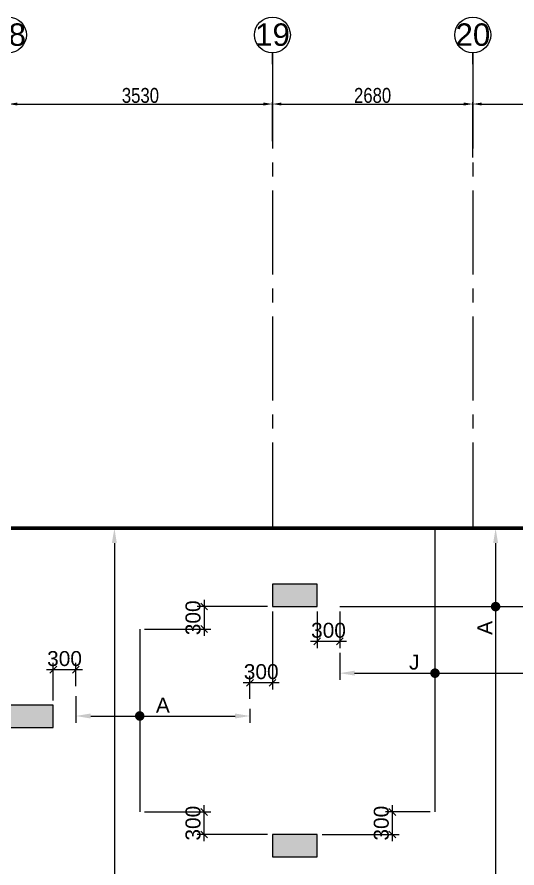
# Model space of a CAD drawing. Header units: millimetres. Extents: x 1123469 to 1752051, y -126924 to 196924.
# Drawn here: x 1589555 to 1596241, y 150644 to 162039 of the extents above; entities that cross this region are included whole.
import ezdxf
from ezdxf.enums import TextEntityAlignment as Align

# ---------------------------------------------------------------- set-up
doc = ezdxf.new("R2010")
doc.units = ezdxf.units.MM
doc.header["$LTSCALE"] = 500
doc.header["$MEASUREMENT"] = 0
doc.header["$PDMODE"] = 34
doc.linetypes.add('CONTINOUS', pattern=[0])
doc.linetypes.add('Site$0$CENTER2', pattern=[1.125, 0.75, -0.125, 0.125, -0.125])
doc.layers.get('Defpoints').update_dxf_attribs({"lineweight": 0})
for name, color, linetype in [('COL. DIM', 3, 'Continuous'), ('GRID', 7, 'Continuous'), ('GRID DIM', 7, 'Continuous'), ('reinf.', 4, 'Continuous'), ('TOWER AREA COLUMN.', 6, 'Continuous')]:
    doc.layers.add(name, color=color, linetype=linetype)
for name, color, linetype, lineweight in [('CUT OUT', 1, 'Continuous', 13), ('dim-M', 1, 'Continuous', 15), ('FOOTING', 1, 'Continuous', 15), ('GRID NO.', 7, 'Continuous', 20), ('TOWER COL HATCH', 253, 'Continuous', 20)]:
    doc.layers.add(name, color=color, linetype=linetype, lineweight=lineweight)
doc.styles.add('3mm', font='arial.ttf')
doc.styles.add('D50', font='arial.ttf', dxfattribs={"width": 0.8})
doc.dimstyles.new('INNER DIM', dxfattribs={"dimtxt": 200, "dimasz": 120, "dimexe": 25, "dimexo": 25, "dimgap": 12, "dimtad": 1, "dimdec": 0, "dimrnd": 5, "dimzin": 0, "dimdsep": 46, "dimtxsty": 'D50', "dimcen": 0.09, "dimdle": 25, "dimclrt": 6, "dimadec": 0, "dimazin": 0, "dimtfac": 1, "dimtdec": 0, "dimtofl": 0, "dimtmove": 1, "dimatfit": 3, "dimfxl": 75, "dimtolj": 1, "dimtzin": 0, "dimarcsym": 0})
doc.dimstyles.new('PARAMVEER', dxfattribs={"dimtxt": 200, "dimasz": 100, "dimexe": 0, "dimexo": 25, "dimgap": 10, "dimtad": 1, "dimdec": 0, "dimrnd": 5, "dimzin": 0, "dimdsep": 46, "dimtxsty": '3mm', "dimblk": 'OBLIQUE', "dimcen": 0.09, "dimdle": 75, "dimclrd": 1, "dimclre": 1, "dimclrt": 3, "dimadec": 0, "dimazin": 0, "dimtfac": 1, "dimtdec": 0, "dimtmove": 1, "dimatfit": 3, "dimfxl": 100, "dimtolj": 1, "dimtzin": 0, "dimlwd": 18, "dimlwe": 5, "dimarcsym": 0})

# ---------------------------------------------------------------- blocks, each defined once
blk = doc.blocks.new('GRID MARK')
at = {"layer": 'GRID NO.', "const_width": 50}
blk.add_lwpolyline([(0, -541), (0, -891)], dxfattribs=at)
at = {"layer": 'GRID NO.'}
blk.add_circle((0, 0), 541, dxfattribs=at)
at = {"layer": 'GRID NO.', "style": 'D50', "width": 0.8}
blk.add_attdef('Y1', text='', height=500, dxfattribs=at).set_placement((-33, -267), align=Align.CENTER)
blk = doc.blocks.new('*D494')
at = {"layer": 'Defpoints', "color": 0, "linetype": 'Continuous', "transparency": 16777216}
for p in [(1592970, 160874), (1589440, 160636), (1592970, 160352)]:
    blk.add_point(p, dxfattribs=at)
at = {"layer": 'GRID DIM', "color": 0, "linetype": 'Continuous', "lineweight": -2, "transparency": 16777216}
for p, q in [((1589440, 160661), (1589440, 160899)), ((1592970, 160377), (1592970, 160899))]:
    blk.add_line(p, q, dxfattribs=at)
at = {"layer": 'GRID DIM', "linetype": 'Continuous', "lineweight": -2, "transparency": 16777216}
blk.add_line((1589560, 160874), (1592850, 160874), dxfattribs=at)
at = {"layer": 'GRID DIM', "linetype": 'Continuous', "transparency": 16777216}
for points in [[(1589560, 160894), (1589560, 160854), (1589440, 160874)], [(1592850, 160894), (1592850, 160854), (1592970, 160874)]]:
    blk.add_solid(points, dxfattribs=at)
at = {"layer": 'GRID DIM', "linetype": 'Continuous', "transparency": 16777216, "insert": (1591205, 160988), "char_height": 200, "attachment_point": 5, "style": 'D50'}
blk.add_mtext('\\A1;3530', dxfattribs=at)
blk = doc.blocks.new('*D495')
at = {"layer": 'Defpoints', "color": 0, "linetype": 'Continuous', "transparency": 16777216}
for p in [(1595650, 160874), (1592970, 160352), (1595650, 160132)]:
    blk.add_point(p, dxfattribs=at)
at = {"layer": 'GRID DIM', "color": 0, "linetype": 'Continuous', "lineweight": -2, "transparency": 16777216}
for p, q in [((1592970, 160377), (1592970, 160899)), ((1595650, 160157), (1595650, 160899))]:
    blk.add_line(p, q, dxfattribs=at)
at = {"layer": 'GRID DIM', "linetype": 'Continuous', "lineweight": -2, "transparency": 16777216}
blk.add_line((1593090, 160874), (1595530, 160874), dxfattribs=at)
at = {"layer": 'GRID DIM', "linetype": 'Continuous', "transparency": 16777216}
for points in [[(1593090, 160894), (1593090, 160854), (1592970, 160874)], [(1595530, 160894), (1595530, 160854), (1595650, 160874)]]:
    blk.add_solid(points, dxfattribs=at)
at = {"layer": 'GRID DIM', "linetype": 'Continuous', "transparency": 16777216, "insert": (1594310, 160988), "char_height": 200, "attachment_point": 5, "style": 'D50'}
blk.add_mtext('\\A1;2680', dxfattribs=at)
blk = doc.blocks.new('*D496')
at = {"layer": 'Defpoints', "color": 0, "linetype": 'Continuous', "transparency": 16777216}
for p in [(1599370, 160874), (1595650, 160132), (1599370, 160132)]:
    blk.add_point(p, dxfattribs=at)
at = {"layer": 'GRID DIM', "color": 0, "linetype": 'Continuous', "lineweight": -2, "transparency": 16777216}
for p, q in [((1595650, 160157), (1595650, 160899)), ((1599370, 160157), (1599370, 160899))]:
    blk.add_line(p, q, dxfattribs=at)
at = {"layer": 'GRID DIM', "linetype": 'Continuous', "lineweight": -2, "transparency": 16777216}
blk.add_line((1595770, 160874), (1599250, 160874), dxfattribs=at)
at = {"layer": 'GRID DIM', "linetype": 'Continuous', "transparency": 16777216}
for points in [[(1595770, 160894), (1595770, 160854), (1595650, 160874)], [(1599250, 160894), (1599250, 160854), (1599370, 160874)]]:
    blk.add_solid(points, dxfattribs=at)
at = {"layer": 'GRID DIM', "linetype": 'Continuous', "transparency": 16777216, "insert": (1597510, 160988), "char_height": 200, "attachment_point": 5, "style": 'D50'}
blk.add_mtext('\\A1;3720', dxfattribs=at)
blk = doc.blocks.new('3tgra')
at = {"layer": 'TOWER COL HATCH'}
h = blk.add_hatch(color=253, dxfattribs=at)
h.dxf.hatch_style = 1
h.paths.add_polyline_path([(1395431, 91122), (1395431, 91422), (1394831, 91422), (1394831, 91122)])
h = blk.add_hatch(color=253, dxfattribs=at)
h.dxf.hatch_style = 1
h.paths.add_polyline_path([(1391901, 89502), (1391901, 89802), (1391301, 89802), (1391301, 89502)])
h = blk.add_hatch(color=253, dxfattribs=at)
h.dxf.hatch_style = 1
h.paths.add_polyline_path([(1395431, 87772), (1395431, 88072), (1394831, 88072), (1394831, 87772)])
at = {"layer": 'TOWER AREA COLUMN.', "color": 4}
for points in [[(1395431, 91122), (1395431, 91422), (1394831, 91422), (1394831, 91122)], [(1391901, 89502), (1391901, 89802), (1391301, 89802), (1391301, 89502)], [(1395431, 87772), (1395431, 88072), (1394831, 88072), (1394831, 87772)]]:
    blk.add_lwpolyline(points, close=True, dxfattribs=at)
blk = doc.blocks.new('*D586')
at = {"layer": 'COL. DIM', "color": 1, "linetype": 'CONTINOUS', "lineweight": 5, "ltscale": 10, "transparency": 16777216}
for p, q in [((1591134, 155194), (1590767, 155194)), ((1590645, 139394), (1590947, 139394))]:
    blk.add_line(p, q, dxfattribs=at)
at = {"layer": 'COL. DIM', "color": 1, "lineweight": 18, "ltscale": 10, "transparency": 16777216}
blk.add_line((1590857, 154994), (1590857, 139594), dxfattribs=at)
at = {"layer": 'COL. DIM', "color": 1, "ltscale": 10, "transparency": 16777216}
for points in [[(1590823, 154994), (1590890, 154994), (1590857, 155194)], [(1590823, 139594), (1590890, 139594), (1590857, 139394)]]:
    blk.add_solid(points, dxfattribs=at)
at = {"layer": 'Defpoints', "color": 0, "ltscale": 10, "transparency": 16777216}
for p in [(1591199, 155194), (1590580, 139394), (1590857, 139394)]:
    blk.add_point(p, dxfattribs=at)
at = {"layer": 'COL. DIM', "color": 3, "ltscale": 10, "transparency": 16777216, "insert": (1590712, 146965), "char_height": 200, "attachment_point": 5, "rotation": 90, "style": '3mm'}
blk.add_mtext('\\A1;A', dxfattribs=at)
blk = doc.blocks.new('_Oblique')
at = {"color": 0, "linetype": 'ByBlock', "lineweight": -2}
blk.add_line((-0.5, -0.5), (0.5, 0.5), dxfattribs=at)
blk = doc.blocks.new('*D592')
at = {"layer": 'COL. DIM', "color": 1, "linetype": 'CONTINOUS', "lineweight": 5, "ltscale": 10, "transparency": 16777216}
for p, q in [((1593570, 154079), (1593570, 153589)), ((1593870, 154079), (1593870, 153589))]:
    blk.add_line(p, q, dxfattribs=at)
at = {"layer": 'COL. DIM', "color": 1, "lineweight": 18, "ltscale": 10, "transparency": 16777216}
blk.add_line((1593960, 153679), (1593480, 153679), dxfattribs=at)
at = {"layer": 'Defpoints', "color": 0, "ltscale": 10, "transparency": 16777216}
for p in [(1593570, 154144), (1593870, 154144), (1593570, 153679)]:
    blk.add_point(p, dxfattribs=at)
at = {"layer": 'COL. DIM', "color": 1, "lineweight": 18, "ltscale": 10, "transparency": 16777216, "xscale": 90, "yscale": 90, "zscale": 90, "rotation": 180}
blk.add_blockref('_Oblique', (1593570, 153679), dxfattribs=at)
at = {"layer": 'COL. DIM', "color": 1, "lineweight": 18, "ltscale": 10, "transparency": 16777216, "xscale": 90, "yscale": 90, "zscale": 90}
blk.add_blockref('_Oblique', (1593870, 153679), dxfattribs=at)
at = {"layer": 'COL. DIM', "color": 3, "ltscale": 10, "transparency": 16777216, "insert": (1593720, 153826), "char_height": 200, "attachment_point": 5, "style": '3mm'}
blk.add_mtext('\\A1;300', dxfattribs=at)
blk = doc.blocks.new('*D593')
at = {"layer": 'COL. DIM', "color": 1, "linetype": 'CONTINOUS', "lineweight": 5, "ltscale": 10, "transparency": 16777216}
for p, q in [((1595964, 155194), (1595865, 155194)), ((1595720, 149394), (1596045, 149394))]:
    blk.add_line(p, q, dxfattribs=at)
at = {"layer": 'COL. DIM', "color": 1, "lineweight": 18, "ltscale": 10, "transparency": 16777216}
blk.add_line((1595955, 154994), (1595955, 149594), dxfattribs=at)
at = {"layer": 'COL. DIM', "color": 1, "ltscale": 10, "transparency": 16777216}
for points in [[(1595922, 154994), (1595988, 154994), (1595955, 155194)], [(1595922, 149594), (1595988, 149594), (1595955, 149394)]]:
    blk.add_solid(points, dxfattribs=at)
at = {"layer": 'Defpoints', "color": 0, "ltscale": 10, "transparency": 16777216}
for p in [(1596029, 155194), (1595655, 149394), (1595955, 149394)]:
    blk.add_point(p, dxfattribs=at)
at = {"layer": 'COL. DIM', "color": 3, "ltscale": 10, "transparency": 16777216, "insert": (1595810, 153859), "char_height": 200, "attachment_point": 5, "rotation": 90, "style": '3mm'}
blk.add_mtext('\\A1;A', dxfattribs=at)
blk = doc.blocks.new('*D667')
at = {"layer": 'COL. DIM', "color": 1, "linetype": 'CONTINOUS', "lineweight": 5, "ltscale": 10, "transparency": 16777216}
for p, q in [((1593870, 153524), (1593870, 153163)), ((1597960, 153524), (1597960, 153163))]:
    blk.add_line(p, q, dxfattribs=at)
at = {"layer": 'COL. DIM', "color": 1, "lineweight": 18, "ltscale": 10, "transparency": 16777216}
blk.add_line((1594070, 153253), (1597760, 153253), dxfattribs=at)
at = {"layer": 'COL. DIM', "color": 1, "ltscale": 10, "transparency": 16777216}
for points in [[(1594070, 153286), (1594070, 153220), (1593870, 153253)], [(1597760, 153286), (1597760, 153220), (1597960, 153253)]]:
    blk.add_solid(points, dxfattribs=at)
at = {"layer": 'Defpoints', "color": 0, "ltscale": 10, "transparency": 16777216}
for p in [(1593870, 153589), (1597960, 153589), (1597960, 153253)]:
    blk.add_point(p, dxfattribs=at)
at = {"layer": 'COL. DIM', "color": 3, "ltscale": 10, "transparency": 16777216, "insert": (1594867, 153400), "char_height": 200, "attachment_point": 5, "style": '3mm'}
blk.add_mtext('\\A1;J', dxfattribs=at)
blk = doc.blocks.new('*D851')
at = {"layer": 'COL. DIM', "color": 1, "lineweight": 18, "ltscale": 10, "transparency": 16777216}
blk.add_line((1594574, 151004), (1594574, 151484), dxfattribs=at)
at = {"layer": 'COL. DIM', "color": 1, "linetype": 'CONTINOUS', "lineweight": 5, "ltscale": 10, "transparency": 16777216}
for p, q in [((1595079, 151394), (1594484, 151394)), ((1593635, 151094), (1594664, 151094))]:
    blk.add_line(p, q, dxfattribs=at)
at = {"layer": 'Defpoints', "color": 0, "ltscale": 10, "transparency": 16777216}
for p in [(1594574, 151394), (1595144, 151394), (1593570, 151094)]:
    blk.add_point(p, dxfattribs=at)
at = {"layer": 'COL. DIM', "color": 1, "lineweight": 18, "ltscale": 10, "transparency": 16777216, "xscale": 90, "yscale": 90, "zscale": 90}
for p, rotation in [((1594574, 151394), 90), ((1594574, 151094), 270)]:
    blk.add_blockref('_Oblique', p, dxfattribs=dict(at, rotation=rotation))
at = {"layer": 'COL. DIM', "color": 3, "ltscale": 10, "transparency": 16777216, "insert": (1594427, 151244), "char_height": 200, "attachment_point": 5, "rotation": 90, "style": '3mm'}
blk.add_mtext('\\A1;300', dxfattribs=at)
blk = doc.blocks.new('*D864')
at = {"layer": 'COL. DIM', "color": 1, "lineweight": 18, "ltscale": 10, "transparency": 16777216}
blk.add_line((1592056, 154234), (1592056, 153754), dxfattribs=at)
at = {"layer": 'COL. DIM', "color": 1, "linetype": 'CONTINOUS', "lineweight": 5, "ltscale": 10, "transparency": 16777216}
for p, q in [((1592905, 154144), (1591966, 154144)), ((1591261, 153844), (1592146, 153844))]:
    blk.add_line(p, q, dxfattribs=at)
at = {"layer": 'Defpoints', "color": 0, "ltscale": 10, "transparency": 16777216}
for p in [(1592970, 154144), (1591196, 153844), (1592056, 153844)]:
    blk.add_point(p, dxfattribs=at)
at = {"layer": 'COL. DIM', "color": 1, "lineweight": 18, "ltscale": 10, "transparency": 16777216, "xscale": 90, "yscale": 90, "zscale": 90}
for p, rotation in [((1592056, 154144), 90), ((1592056, 153844), 270)]:
    blk.add_blockref('_Oblique', p, dxfattribs=dict(at, rotation=rotation))
at = {"layer": 'COL. DIM', "color": 3, "ltscale": 10, "transparency": 16777216, "insert": (1591909, 153994), "char_height": 200, "attachment_point": 5, "rotation": 90, "style": '3mm'}
blk.add_mtext('\\A1;300', dxfattribs=at)
blk = doc.blocks.new('*D865')
at = {"layer": 'COL. DIM', "color": 1, "lineweight": 18, "ltscale": 10, "transparency": 16777216}
blk.add_line((1592056, 151004), (1592056, 151484), dxfattribs=at)
at = {"layer": 'COL. DIM', "color": 1, "linetype": 'CONTINOUS', "lineweight": 5, "ltscale": 10, "transparency": 16777216}
for p, q in [((1591261, 151394), (1592146, 151394)), ((1592905, 151094), (1591966, 151094))]:
    blk.add_line(p, q, dxfattribs=at)
at = {"layer": 'Defpoints', "color": 0, "ltscale": 10, "transparency": 16777216}
for p in [(1591196, 151394), (1592056, 151394), (1592970, 151094)]:
    blk.add_point(p, dxfattribs=at)
at = {"layer": 'COL. DIM', "color": 1, "lineweight": 18, "ltscale": 10, "transparency": 16777216, "xscale": 90, "yscale": 90, "zscale": 90}
for p, rotation in [((1592056, 151394), 90), ((1592056, 151094), 270)]:
    blk.add_blockref('_Oblique', p, dxfattribs=dict(at, rotation=rotation))
at = {"layer": 'COL. DIM', "color": 3, "ltscale": 10, "transparency": 16777216, "insert": (1591909, 151244), "char_height": 200, "attachment_point": 5, "rotation": 90, "style": '3mm'}
blk.add_mtext('\\A1;300', dxfattribs=at)
blk = doc.blocks.new('*D866')
at = {"layer": 'COL. DIM', "color": 1, "linetype": 'CONTINOUS', "lineweight": 5, "ltscale": 10, "transparency": 16777216}
for p, q in [((1592970, 154079), (1592970, 153035)), ((1592670, 152907), (1592670, 153215))]:
    blk.add_line(p, q, dxfattribs=at)
at = {"layer": 'COL. DIM', "color": 1, "lineweight": 18, "ltscale": 10, "transparency": 16777216}
blk.add_line((1593060, 153125), (1592580, 153125), dxfattribs=at)
at = {"layer": 'Defpoints', "color": 0, "ltscale": 10, "transparency": 16777216}
for p in [(1592970, 154144), (1592670, 153125), (1592670, 152842)]:
    blk.add_point(p, dxfattribs=at)
at = {"layer": 'COL. DIM', "color": 1, "lineweight": 18, "ltscale": 10, "transparency": 16777216, "xscale": 90, "yscale": 90, "zscale": 90, "rotation": 180}
blk.add_blockref('_Oblique', (1592670, 153125), dxfattribs=at)
at = {"layer": 'COL. DIM', "color": 1, "lineweight": 18, "ltscale": 10, "transparency": 16777216, "xscale": 90, "yscale": 90, "zscale": 90}
blk.add_blockref('_Oblique', (1592970, 153125), dxfattribs=at)
at = {"layer": 'COL. DIM', "color": 3, "ltscale": 10, "transparency": 16777216, "insert": (1592820, 153272), "char_height": 200, "attachment_point": 5, "style": '3mm'}
blk.add_mtext('\\A1;300', dxfattribs=at)
blk = doc.blocks.new('*D867')
at = {"layer": 'COL. DIM', "color": 1, "linetype": 'CONTINOUS', "lineweight": 5, "ltscale": 10, "transparency": 16777216}
for p, q in [((1590340, 152947), (1590340, 152589)), ((1592670, 152777), (1592670, 152589))]:
    blk.add_line(p, q, dxfattribs=at)
at = {"layer": 'COL. DIM', "color": 1, "lineweight": 18, "ltscale": 10, "transparency": 16777216}
blk.add_line((1590540, 152679), (1592470, 152679), dxfattribs=at)
at = {"layer": 'COL. DIM', "color": 1, "ltscale": 10, "transparency": 16777216}
for points in [[(1590540, 152713), (1590540, 152646), (1590340, 152679)], [(1592470, 152713), (1592470, 152646), (1592670, 152679)]]:
    blk.add_solid(points, dxfattribs=at)
at = {"layer": 'Defpoints', "color": 0, "ltscale": 10, "transparency": 16777216}
for p in [(1590340, 153012), (1592670, 152842), (1592670, 152679)]:
    blk.add_point(p, dxfattribs=at)
at = {"layer": 'COL. DIM', "color": 3, "ltscale": 10, "transparency": 16777216, "insert": (1591505, 152824), "char_height": 200, "attachment_point": 5, "style": '3mm'}
blk.add_mtext('\\A1;A', dxfattribs=at)
blk = doc.blocks.new('*D874')
at = {"layer": 'COL. DIM', "color": 1, "linetype": 'CONTINOUS', "lineweight": 5, "ltscale": 10, "transparency": 16777216}
for p, q in [((1590040, 152889), (1590040, 153390)), ((1590340, 153077), (1590340, 153390))]:
    blk.add_line(p, q, dxfattribs=at)
at = {"layer": 'COL. DIM', "color": 1, "lineweight": 18, "ltscale": 10, "transparency": 16777216}
blk.add_line((1589950, 153300), (1590430, 153300), dxfattribs=at)
at = {"layer": 'Defpoints', "color": 0, "ltscale": 10, "transparency": 16777216}
for p in [(1590340, 153300), (1590340, 153012), (1590040, 152824)]:
    blk.add_point(p, dxfattribs=at)
at = {"layer": 'COL. DIM', "color": 1, "lineweight": 18, "ltscale": 10, "transparency": 16777216, "xscale": 90, "yscale": 90, "zscale": 90, "rotation": 180}
blk.add_blockref('_Oblique', (1590040, 153300), dxfattribs=at)
at = {"layer": 'COL. DIM', "color": 1, "lineweight": 18, "ltscale": 10, "transparency": 16777216, "xscale": 90, "yscale": 90, "zscale": 90}
blk.add_blockref('_Oblique', (1590340, 153300), dxfattribs=at)
at = {"layer": 'COL. DIM', "color": 3, "ltscale": 10, "transparency": 16777216, "insert": (1590190, 153447), "char_height": 200, "attachment_point": 5, "style": '3mm'}
blk.add_mtext('\\A1;300', dxfattribs=at)

msp = doc.modelspace()

# ---------------------------------------------------------------- linework, layer by layer
at = {"layer": 'dim-M', "color": 4, "ltscale": 10, "const_width": 63.8}
for points in [[(1595923.2, 154144.2, 1), (1595986.9, 154144.2, 1)], [(1595112.4, 153253.1, 1), (1595176.2, 153253.1, 1)], [(1591164, 152679.5, 1), (1591227.8, 152679.5, 1)]]:
    msp.add_lwpolyline(points, format="xyb", close=True, dxfattribs=at)
at = {"layer": 'FOOTING', "color": 3, "ltscale": 10, "const_width": 50}
msp.add_lwpolyline([(1615100, 139394.2), (1588920, 139394.2), (1588920, 126979.3), (1580365, 126979.3), (1580365, 126464.3), (1571585, 126464.3), (1571585, 126979.3), (1563030, 126979.3), (1563030, 148629.4), (1574119.9, 148629.4), (1574119.9, 158914.1), (1582994.9, 158914.1), (1582994.9, 157414.1), (1586944.9, 157414.1), (1586944.9, 156599.2), (1588640, 156599.2), (1588640, 155194.2), (1615380, 155194.2)], dxfattribs=at)
at = {"layer": 'GRID', "color": 16, "linetype": 'Site$0$CENTER2', "ltscale": 3}
for points in [[(1592970, 161403.6), (1592970, 155194.2)], [(1595650, 161403.6), (1595650, 155194.2)]]:
    msp.add_lwpolyline(points, dxfattribs=at)
at = {"layer": 'reinf.', "color": 4, "ltscale": 1.4}
for p, q in [((1595144.3, 155194.2), (1595144.3, 151394.2)), ((1593870, 154144.2), (1597960, 154144.2)), ((1591195.9, 153844.2), (1591195.9, 151394.2))]:
    msp.add_line(p, q, dxfattribs=at)

# ---------------------------------------------------------------- block references
at = {"layer": 'CUT OUT', "color": 4}
msp.add_blockref('3tgra', (198139.3, 63022.5), dxfattribs=at)
at = {"layer": 'GRID NO.'}
ref = msp.add_blockref('GRID MARK', (1589440, 161798.9), dxfattribs=dict(at, xscale=0.4435200000032785, yscale=0.4435200000032785, zscale=0.4435200000032785))
ref.add_attrib('Y1', '18', dxfattribs={"height": 300, "style": 'D50'}).set_placement((1589441, 161653.4), align=Align.CENTER)
ref = msp.add_blockref('GRID MARK', (1592970, 161798.9), dxfattribs=dict(at, xscale=0.4435200000032785, yscale=0.4435200000032785, zscale=0.4435200000032785))
ref.add_attrib('Y1', '19', dxfattribs={"height": 300, "style": 'D50'}).set_placement((1592971, 161653.4), align=Align.CENTER)
ref = msp.add_blockref('GRID MARK', (1595650, 161798.9), dxfattribs=dict(at, xscale=0.4435200000032785, yscale=0.4435200000032785, zscale=0.4435200000032785))
ref.add_attrib('Y1', '20', dxfattribs={"height": 300, "style": 'D50'}).set_placement((1595651, 161653.4), align=Align.CENTER)

# ---------------------------------------------------------------- dimensions: what is measured, and where the dimension line sits
at = {"layer": 'COL. DIM', "color": 6, "ltscale": 10}
for base, p1, p2, picture, middle in [((1590856.6, 139394.2), (1591198.8, 155194.2), (1590579.7, 139394.2), '*D586', (1590856.6, 146964.8)), ((1595955, 149394.2), (1596028.8, 155194.2), (1595655, 149394.2), '*D593', (1595955, 153858.9))]:
    dim = msp.add_linear_dim(base=base, p1=p1, p2=p2, angle=90, text='A', dimstyle='PARAMVEER', override={"dimasz": 200, "dimexe": 90, "dimexo": 65, "dimgap": 45, "dimpost": '\\X', "dimsah": 1, "dimdle": 90, "dimfxl": 0.18, "dimarcsym": 1}, dxfattribs=at)
    dim.commit()
    dim.dimension.update_dxf_attribs({"geometry": picture, "text_midpoint": middle, "dimtype": 160})
for base, p1, p2, angle, picture, middle in [((1592055.9, 153844.2), (1592970, 154144.2), (1591195.9, 153844.2), 90, '*D864', (1592055.9, 153994.2)), ((1592670, 153125), (1592970, 154144.2), (1592670, 152842.1), 180, '*D866', (1592820, 153125)), ((1593570, 153679), (1593870, 154144.2), (1593570, 154144.2), 180, '*D592', (1593720, 153679)), ((1592055.9, 151394.2), (1592970, 151094.2), (1591195.9, 151394.2), 270, '*D865', (1592055.9, 151244.2)), ((1594573.8, 151394.2), (1593570, 151094.2), (1595144.3, 151394.2), 270, '*D851', (1594573.8, 151244.2))]:
    dim = msp.add_linear_dim(base=base, p1=p1, p2=p2, angle=angle, dimstyle='PARAMVEER', override={"dimasz": 90, "dimexe": 90, "dimexo": 65, "dimgap": 45, "dimpost": '\\X', "dimdle": 90, "dimfxl": 0.18, "dimarcsym": 1}, dxfattribs=at)
    dim.commit()
    dim.dimension.update_dxf_attribs({"geometry": picture, "text_midpoint": middle, "dimtype": 160})
dim = msp.add_linear_dim(base=(1590340, 153299.9), p1=(1590040, 152824.2), p2=(1590340, 153012.4), dimstyle='PARAMVEER', override={"dimasz": 90, "dimexe": 90, "dimexo": 65, "dimgap": 45, "dimpost": '\\X', "dimdle": 90, "dimfxl": 0.18, "dimarcsym": 1}, dxfattribs=at)
dim.commit()
dim.dimension.update_dxf_attribs({"geometry": '*D874', "text_midpoint": (1590190, 153299.9), "dimtype": 160})
for base, p1, p2, text, picture, middle in [((1597960, 153253.1), (1593870, 153589), (1597960, 153589), 'J', '*D667', (1594867.3, 153253.1)), ((1592670, 152679.5), (1590340, 153012.4), (1592670, 152842.1), 'A', '*D867', (1591505, 152679.5))]:
    dim = msp.add_linear_dim(base=base, p1=p1, p2=p2, text=text, dimstyle='PARAMVEER', override={"dimasz": 200, "dimexe": 90, "dimexo": 65, "dimgap": 45, "dimpost": '\\X', "dimsah": 1, "dimdle": 90, "dimfxl": 0.18, "dimarcsym": 1}, dxfattribs=at)
    dim.commit()
    dim.dimension.update_dxf_attribs({"geometry": picture, "text_midpoint": middle, "dimtype": 160})
at = {"layer": 'GRID DIM', "color": 0, "linetype": 'Continuous'}
for base, p1, p2, picture, middle in [((1592970, 160873.7), (1589440, 160635.7), (1592970, 160351.7), '*D494', (1591205, 160987.9)), ((1595650, 160873.7), (1592970, 160351.7), (1595650, 160132), '*D495', (1594310, 160987.8)), ((1599370, 160873.7), (1595650, 160132), (1599370, 160132), '*D496', (1597510, 160987.9))]:
    dim = msp.add_linear_dim(base=base, p1=p1, p2=p2, dimstyle='INNER DIM', override={"dimclrd": 256, "dimclrt": 256}, dxfattribs=at)
    dim.commit()
    dim.dimension.update_dxf_attribs({"geometry": picture, "text_midpoint": middle})

doc.saveas('drawing.dxf')
